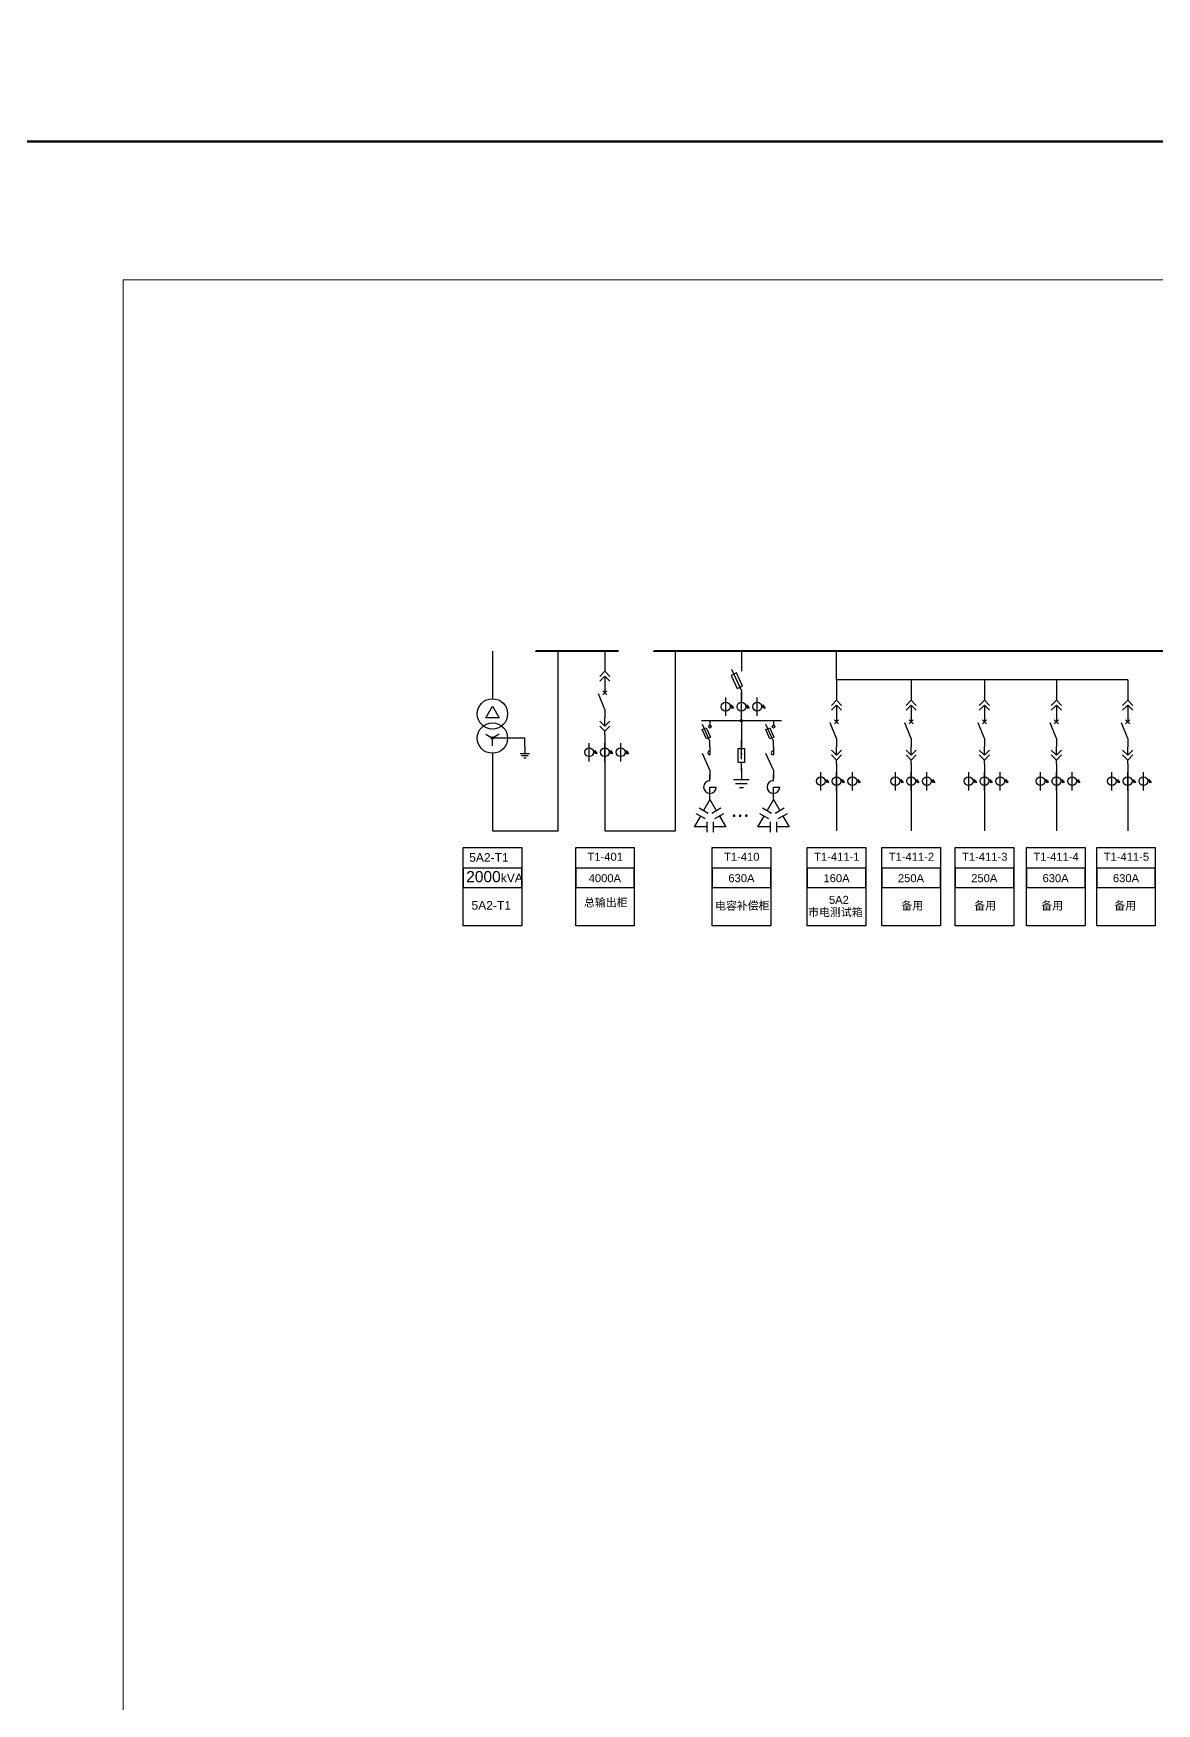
# Model space of a CAD drawing. Header units: millimetres. Extents: x -3460 to -460, y 6070 to 9130.
# Drawn here: x -2284.2 to -2184.1, y 6330.9 to 6479.6 of the extents above; entities that cross this region are included whole.
import ezdxf
from ezdxf.enums import TextEntityAlignment as Align

# ---------------------------------------------------------------- set-up
doc = ezdxf.new("R2010")
doc.units = ezdxf.units.MM
doc.header["$LTSCALE"] = 1000
doc.header["$MEASUREMENT"] = 0
doc.linetypes.add('CENTER', pattern=[2, 1.25, -0.25, 0.25, -0.25])
doc.linetypes.add('CONTINOUS', pattern=[0])
doc.styles.get("Standard").update_dxf_attribs({"font": 'arial.ttf'})

# ---------------------------------------------------------------- blocks, each defined once
blk = doc.blocks.new('DYDQAA05')
at = {"color": 0}
blk.add_lwpolyline([(0, 0), (0, -7)], dxfattribs=at)
blk = doc.blocks.new('DYDQAA03')
at = {"color": 0}
for points in [[(0, 0), (0, -1.5)], [(-2.12, -3.62), (0, -1.5)], [(-2.12, -5.62), (0, -3.5)], [(2.12, -3.62), (0, -1.5)], [(2.12, -5.62), (0, -3.5)], [(0, -3.5), (0, -7)]]:
    blk.add_lwpolyline(points, dxfattribs=at)
blk = doc.blocks.new('DYDQAA09')
at = {"color": 0}
blk.add_lwpolyline([(0, 0), (0, -3.5)], dxfattribs=at)
blk.add_lwpolyline([(0, 0), (0, -3.5)], dxfattribs=at)
blk.add_lwpolyline([(0, 0), (0, -3.5)], dxfattribs=at)
blk.add_lwpolyline([(0, 0), (0, -3.5)], dxfattribs=at)
blk.add_lwpolyline([(0, 0), (0, -3.5)], dxfattribs=at)
blk.add_lwpolyline([(0, 0), (0, -3.5)], dxfattribs=at)
blk.add_lwpolyline([(0, 0), (0, -3.5)], dxfattribs=at)
blk.add_lwpolyline([(0, 0), (0, -3.5)], dxfattribs=at)
blk.add_lwpolyline([(0, 0), (0, -3.5)], dxfattribs=at)
blk = doc.blocks.new('DYDQ0201')
at = {"color": 0}
for points in [[(0.86, -0.86), (-0.86, 0.86)], [(-0.86, -0.86), (0.86, 0.86)], [(0, -7), (-2.61, -0.37)]]:
    blk.add_lwpolyline(points, dxfattribs=at)
blk = doc.blocks.new('DYDQAA04')
at = {"color": 0}
for points in [[(0, -3.5), (0, 0)], [(-2.12, -1.38), (0, -3.5)], [(-2.12, -3.38), (0, -5.5)], [(2.12, -1.38), (0, -3.5)], [(2.12, -3.38), (0, -5.5)], [(0, -7), (0, -5.5)]]:
    blk.add_lwpolyline(points, dxfattribs=at)
blk = doc.blocks.new('A$C03DD39B5')
for p, q in [((417, 475), (283, 392)), ((417, 422), (283, 339)), ((350, 333), (350, 467))]:
    blk.add_line(p, q)
blk.add_lwpolyline([(700, 167), (0, 167)])
blk.add_circle((350, 167), 167)
blk = doc.blocks.new('$element$00000530')
for points in [[(-0.291, -0.342), (-0.139, -0.275), (0.017, -0.625), (-0.136, -0.693), (-0.291, -0.342)], [(0, -1), (0, -0.78), (-0.283, -0.152)], [(-0.05, -0.183), (0.05, -0.183)], [(0, 0), (0, -0.183)]]:
    blk.add_lwpolyline(points)
blk.add_circle((0, -0.233), 0.05)
at = {"flags": 9}
blk.add_attdef('S', (0, 0), '', height=0.00000667, dxfattribs=at)
blk = doc.blocks.new('M_M4')
blk.add_line((-0.25, -0.2), (0, -0.75))
for points in [[(0, 0), (0, -0.25)], [(0, -0.75), (0, -1)]]:
    blk.add_lwpolyline(points)
blk.add_arc((-0.008, -0.192), 0.0589, 81.8699, 278.1301)
at = {"width": 0.8, "flags": 9}
blk.add_attdef('S', (0.25, -0.5), '', height=0.2, dxfattribs=at)
blk = doc.blocks.new('M_M23')
for p, q in [((0, -0.5), (-0.25, -0.5)), ((0, -0.25), (0, -0.5))]:
    blk.add_line(p, q)
for points in [[(0, 0), (0, -0.25)], [(0, -0.75), (0, -1)]]:
    blk.add_lwpolyline(points)
blk.add_arc((0, -0.5), 0.25, 270, 180)
at = {"width": 0.8, "flags": 9}
blk.add_attdef('S', (0.25, -0.5), '', height=0.2, dxfattribs=at)
blk = doc.blocks.new('M_M44IVD')
for points in [[(0, 0), (-0.2, -0.346)], [(0, 0), (0.2, -0.346)], [(-0.3, -0.52), (-0.5, -0.866)], [(-0.444, -0.436), (-0.156, -0.603)], [(-0.344, -0.263), (-0.056, -0.43)], [(0.056, -0.43), (0.344, -0.263)], [(0.156, -0.603), (0.444, -0.436)], [(0.3, -0.52), (0.5, -0.866)], [(-0.1, -0.866), (-0.5, -0.866)], [(-0.1, -0.699), (-0.1, -1.033)], [(0.1, -0.699), (0.1, -1.033)], [(0.5, -0.866), (0.1, -0.866)]]:
    blk.add_lwpolyline(points)
at = {"width": 0.8, "flags": 9}
blk.add_attdef('S', (0.25, -0.5), '', height=0.2, dxfattribs=at)
blk = doc.blocks.new('M_M17')
for p, q in [((-0.1, -0.717), (-0.1, -0.283)), ((-0.1, -0.283), (0.1, -0.283)), ((0, -0.383), (0, -0.717)), ((0.1, -0.283), (0.1, -0.717)), ((0.1, -0.717), (-0.1, -0.717))]:
    blk.add_line(p, q)
for points in [[(0, 0), (0, -0.283)], [(0, -0.717), (0, -1)]]:
    blk.add_lwpolyline(points)
for points in [[(-0.033, -0.567), (0.033, -0.567), (0, -0.367), (0.033, -0.567)], [(0.033, -0.567), (0, -0.367), (-0.033, -0.567), (0.033, -0.567)], [(0, -0.367), (-0.033, -0.567), (0.033, -0.567), (0, -0.367)]]:
    blk.add_solid(points)
at = {"width": 0.8, "flags": 9}
blk.add_attdef('S', (0.25, -0.5), '', height=0.2, dxfattribs=at)
blk = doc.blocks.new('M_M24')
for p, q in [((-0.25, -0.375), (0.25, -0.375)), ((-0.1875, -0.5), (0.1875, -0.5)), ((-0.0625, -0.625), (0.0625, -0.625))]:
    blk.add_line(p, q)
blk.add_lwpolyline([(0, 0), (0, -0.375)])
at = {"width": 0.8, "flags": 9}
blk.add_attdef('S', (0.25, -0.5), '', height=0.2, dxfattribs=at)

msp = doc.modelspace()

# ---------------------------------------------------------------- linework, layer by layer
at = {"color": 0}
for p, q in [((-2243.27, 6424.62, -17098.61), (-2243.27, 6420.38, -21709.56)), ((-2237.41, 6408.6, -21709.56), (-2237.41, 6424.62, -19924.17)), ((-2243.86, 6418.68, -21709.56), (-2243.27, 6419.7, -21709.56)), ((-2243.86, 6418.68, -21709.56), (-2243.27, 6419.7, -21709.56)), ((-2243.27, 6419.7, -21709.56), (-2242.68, 6418.68, -21709.56)), ((-2242.68, 6418.68, -21709.56), (-2243.86, 6418.68, -21709.56)), ((-2243.86, 6417.2, -21709.56), (-2243.27, 6416.86, -21709.56)), ((-2243.28, 6416.96, -21709.56), (-2243.37, 6416.87, -21709.56)), ((-2243.24, 6416.95, -21709.56), (-2243.37, 6416.82, -21709.56)), ((-2243.22, 6416.95, -21709.56), (-2243.36, 6416.81, -21709.56)), ((-2243.31, 6416.95, -21709.56), (-2243.36, 6416.9, -21709.56)), ((-2243.19, 6416.92, -21709.56), (-2243.34, 6416.78, -21709.56)), ((-2243.18, 6416.91, -21709.56), (-2243.32, 6416.77, -21709.56)), ((-2243.17, 6416.88, -21709.56), (-2243.29, 6416.76, -21709.56)), ((-2242.68, 6417.2, -21709.56), (-2243.27, 6416.86, -21709.56)), ((-2243.27, 6416.18, -21709.56), (-2243.27, 6416.86, -21709.56)), ((-2240.38, 6416.86, -21709.56), (-2243.27, 6416.86, -21709.56)), ((-2243.17, 6416.85, -21709.56), (-2243.27, 6416.76, -21709.56)), ((-2243.27, 6415.5, -21709.56), (-2243.27, 6408.6, -21709.56)), ((-2240.79, 6415.5, -21709.56), (-2239.98, 6415.5, -21709.56)), ((-2240.69, 6415.3, -21709.56), (-2240.08, 6415.3, -21709.56)), ((-2240.48, 6415.1, -21709.56), (-2240.28, 6415.1, -21709.56)), ((-2243.27, 6408.6, -21709.56), (-2237.41, 6408.6, -21709.56))]:
    msp.add_line(p, q, dxfattribs=at)
for p, q in [((-2226.96, 6408.6, -19924.17), (-2226.96, 6424.62, -19924.17)), ((-2212.63, 6422.04, -21307.4), (-2212.63, 6424.62, -19924.12)), ((-2186.7, 6422.04, -21307.45), (-2212.63, 6422.04, -21307.45)), ((-2223.9, 6418.42, -19924.17), (-2223.9, 6418.02, -19924.17)), ((-2221.1, 6418.51, -19924.17), (-2221.1, 6418.85, -19924.17)), ((-2233.26, 6416.38, -19924.17), (-2233.26, 6414.74, -19924.17)), ((-2233.26, 6414.74, -19924.17), (-2233.26, 6408.6, -19924.17)), ((-2212.63, 6413.8, -19106.22), (-2212.63, 6412.16, -19106.22)), ((-2205.99, 6413.8, -19106.22), (-2205.99, 6412.16, -19106.22)), ((-2199.46, 6413.8, -19106.22), (-2199.46, 6412.16, -19106.22)), ((-2193.05, 6413.8, -19106.22), (-2193.05, 6412.16, -19106.22)), ((-2186.7, 6413.8, -19106.22), (-2186.7, 6412.16, -19106.22)), ((-2212.63, 6412.16, -19106.22), (-2212.63, 6408.6, -19106.22)), ((-2205.99, 6412.16, -19106.22), (-2205.99, 6408.6, -19106.22)), ((-2199.46, 6412.16, -19106.22), (-2199.46, 6408.6, -19106.22)), ((-2193.05, 6412.16, -19106.22), (-2193.05, 6408.6, -19106.22)), ((-2186.7, 6412.16, -19106.22), (-2186.7, 6408.6, -19106.22)), ((-2233.26, 6408.6, -19924.17), (-2226.96, 6408.6, -19924.17))]:
    msp.add_line(p, q)
at = {"linetype": 'Continuous'}
for p, q in [((-2221.97, 6423.01, -19924.17), (-2221.1, 6421.08, -19924.17)), ((-2221.1, 6420.63, -19924.17), (-2221.1, 6420.92, -19924.17)), ((-2221.1, 6420.16, -19924.17), (-2221.1, 6420.81, -19924.17)), ((-2224.65, 6418.42, -19924.17), (-2217.54, 6418.42, -19924.17)), ((-2221.1, 6418.42, -19924.17), (-2221.1, 6415.96, -19924.17))]:
    msp.add_line(p, q, dxfattribs=at)
at = {"color": 0, "linetype": 'CENTER', "ltscale": 0.5}
msp.add_line((-2240.38, 6416.11, -21709.56), (-2240.38, 6416.86, -21709.56), dxfattribs=at)
at = {"lineweight": 80, "ltscale": 0.001071}
for points in [[(-3460, 6920), (-460, 6920), (-460, 6470), (-3460, 6470)], [(-3460, 6470), (-460, 6470), (-460, 6070), (-3460, 6070)]]:
    msp.add_lwpolyline(points, close=True, dxfattribs=at)
at = {"color": 1, "lineweight": 13, "ltscale": 0.001071}
msp.add_lwpolyline([(-2276.16, 6457.69), (-1920.85, 6457.69), (-1920.85, 6160), (-2276.16, 6160)], close=True, dxfattribs=at)
at = {"color": 1, "lineweight": 40, "ltscale": 100, "elevation": -19924.17}
for points in [[(-2232.05, 6424.62), (-2239.42, 6424.62), (-2239.42, 6424.62)], [(-2121.19, 6424.62), (-2228.89, 6424.62), (-2228.89, 6424.62)]]:
    msp.add_lwpolyline(points, dxfattribs=at)
at = {"linetype": 'Continuous', "elevation": -19924.17}
for points in [[(-2221.1, 6424.62), (-2221.1, 6422.83)], [(-2221.1, 6423.71), (-2221.1, 6422.83)], [(-2221.1, 6421.08), (-2221.1, 6420.2)]]:
    msp.add_lwpolyline(points, dxfattribs=at)
msp.add_lwpolyline([(-2221.48, 6421.28), (-2221, 6421.5), (-2221.53, 6422.67), (-2222.01, 6422.45)], close=True, dxfattribs=at)
at = {"color": 0, "elevation": -21709.56}
msp.add_lwpolyline([(-2240.38, 6416.11), (-2240.38, 6415.5)], dxfattribs=at)
at = {"lineweight": -2, "ltscale": 100, "const_width": 0.117, "elevation": -20210.44}
for points in [[(-2221.81, 6409.95, 1), (-2221.69, 6409.95, 1)], [(-2221.27, 6409.95, 1), (-2221.15, 6409.95, 1)], [(-2220.72, 6409.95, 1), (-2220.6, 6409.95, 1)]]:
    msp.add_lwpolyline(points, format="xyb", close=True, dxfattribs=at)
for points, elevation in [([(-2245.87, 6407.11), (-2240.66, 6407.11), (-2240.66, 6400.15), (-2245.87, 6400.15)], -17157.96), ([(-2235.86, 6407.11), (-2230.65, 6407.11), (-2230.65, 6400.15), (-2235.86, 6400.15)], -20742.11), ([(-2223.7, 6407.11), (-2218.49, 6407.11), (-2218.49, 6400.15), (-2223.7, 6400.15)], -19767.8), ([(-2215.23, 6407.11), (-2210.02, 6407.11), (-2210.02, 6400.15), (-2215.23, 6400.15)], -19924.17), ([(-2208.59, 6407.11), (-2203.38, 6407.11), (-2203.38, 6400.15), (-2208.59, 6400.15)], -19924.17), ([(-2202.06, 6407.11), (-2196.85, 6407.11), (-2196.85, 6400.15), (-2202.06, 6400.15)], -19924.17), ([(-2195.71, 6407.11), (-2190.5, 6407.11), (-2190.5, 6400.15), (-2195.71, 6400.15)], -19924.17), ([(-2189.45, 6407.11), (-2184.24, 6407.11), (-2184.24, 6400.15), (-2189.45, 6400.15)], -19924.17), ([(-2245.87, 6403.55), (-2240.66, 6403.55), (-2240.66, 6405.29), (-2245.87, 6405.29)], -17157.96), ([(-2235.86, 6403.55), (-2230.65, 6403.55), (-2230.65, 6405.29), (-2235.86, 6405.29)], -20742.11), ([(-2223.7, 6403.55), (-2218.49, 6403.55), (-2218.49, 6405.29), (-2223.7, 6405.29)], -19767.8), ([(-2215.23, 6403.55), (-2210.02, 6403.55), (-2210.02, 6405.29), (-2215.23, 6405.29)], -19924.17), ([(-2208.59, 6403.55), (-2203.38, 6403.55), (-2203.38, 6405.29), (-2208.59, 6405.29)], -19924.17), ([(-2202.06, 6403.55), (-2196.85, 6403.55), (-2196.85, 6405.29), (-2202.06, 6405.29)], -19924.17), ([(-2195.71, 6403.55), (-2190.5, 6403.55), (-2190.5, 6405.29), (-2195.71, 6405.29)], -19924.17), ([(-2189.45, 6403.55), (-2184.24, 6403.55), (-2184.24, 6405.29), (-2189.45, 6405.29)], -19924.17)]:
    msp.add_lwpolyline(points, close=True, dxfattribs=dict(elevation=elevation))
at = {"color": 0, "linetype": 'CONTINOUS'}
for centre in [(-2243.27, 6419.02, -21709.56), (-2243.27, 6416.86, -21709.56)]:
    msp.add_circle(centre, 1.35, dxfattribs=at)
msp.add_circle((-2221.1, 6418.42, -19924.17), 0.0936)
at = {"color": 0}
msp.add_circle((-2243.27, 6416.86, -21709.56), 0.101, dxfattribs=at)

# ---------------------------------------------------------------- block references
for name, p, xscale, yscale, zscale in [('DYDQAA05', (-2233.26, 6424.62, -22125.39), 0.2128962921302706, 0.2128962921302706, 0.2128962921302706), ('DYDQAA03', (-2233.26, 6423.13, -22125.39), 0.2128962921302706, 0.2128962921302706, 0.2128962921302706), ('DYDQAA05', (-2212.63, 6422.04, -21307.45), 0.2128962921302706, 0.2128962921302706, 0.2128962921302706), ('DYDQAA05', (-2205.99, 6422.04, -21307.45), 0.2128962921302706, 0.2128962921302706, 0.2128962921302706), ('DYDQAA05', (-2199.46, 6422.04, -21307.45), 0.2128962921302706, 0.2128962921302706, 0.2128962921302706), ('DYDQAA05', (-2193.05, 6422.04, -21307.45), 0.2128962921302706, 0.2128962921302706, 0.2128962921302706), ('DYDQAA05', (-2186.7, 6422.04, -21307.45), 0.2128962921302706, 0.2128962921302706, 0.2128962921302706), ('DYDQ0201', (-2233.26, 6420.89, -22125.39), 0.2128962921302706, 0.2128962921302706, 0.2128962921302706), ('DYDQAA09', (-2233.26, 6421.64, -22125.39), 0.2128962921302706, 0.2128962921302706, 0.2128962921302706), ('DYDQAA03', (-2212.63, 6420.55, -21307.45), 0.2128962921302706, 0.2128962921302706, 0.2128962921302706), ('DYDQAA03', (-2205.99, 6420.55, -21307.45), 0.2128962921302706, 0.2128962921302706, 0.2128962921302706), ('DYDQAA03', (-2199.46, 6420.55, -21307.45), 0.2128962921302706, 0.2128962921302706, 0.2128962921302706), ('DYDQAA03', (-2193.05, 6420.55, -21307.45), 0.2128962921302706, 0.2128962921302706, 0.2128962921302706), ('DYDQAA03', (-2186.7, 6420.55, -21307.45), 0.2128962921302706, 0.2128962921302706, 0.2128962921302706), ('DYDQAA09', (-2233.26, 6419.4, -22125.39), 0.2128962921302706, 0.2128962921302706, 0.2128962921302706), ('DYDQAA09', (-2212.63, 6419.06, -21307.45), 0.2128962921302706, 0.2128962921302706, 0.2128962921302706), ('DYDQAA09', (-2205.99, 6419.06, -21307.45), 0.2128962921302706, 0.2128962921302706, 0.2128962921302706), ('DYDQAA09', (-2199.46, 6419.06, -21307.45), 0.2128962921302706, 0.2128962921302706, 0.2128962921302706), ('DYDQAA09', (-2193.05, 6419.06, -21307.45), 0.2128962921302706, 0.2128962921302706, 0.2128962921302706), ('DYDQAA09', (-2186.7, 6419.06, -21307.45), 0.2128962921302706, 0.2128962921302706, 0.2128962921302706), ('DYDQAA04', (-2233.26, 6418.66, -22125.39), 0.2128962921302706, 0.2128962921302706, 0.2128962921302706), ('DYDQ0201', (-2212.63, 6418.31, -21307.45), 0.2128962921302706, 0.2128962921302706, 0.2128962921302706), ('DYDQ0201', (-2205.99, 6418.31, -21307.45), 0.2128962921302706, 0.2128962921302706, 0.2128962921302706), ('DYDQ0201', (-2199.46, 6418.31, -21307.45), 0.2128962921302706, 0.2128962921302706, 0.2128962921302706), ('DYDQ0201', (-2193.05, 6418.31, -21307.45), 0.2128962921302706, 0.2128962921302706, 0.2128962921302706), ('DYDQ0201', (-2186.7, 6418.31, -21307.45), 0.2128962921302706, 0.2128962921302706, 0.2128962921302706), ('DYDQAA09', (-2233.26, 6417.17, -22125.39), 0.2128962921302706, 0.2128962921302706, 0.2128962921302706), ('M_M4', (-2223.9, 6416.08, -19924.17), 2.806660772809213, 2.806660772809213, 2.806660772809213), ('M_M4', (-2218.25, 6416.08, -19924.17), 2.806660772809213, 2.806660772809213, 2.806660772809213), ('DYDQAA04', (-2212.63, 6416.08, -21307.45), 0.2128962921302706, 0.2128962921302706, 0.2128962921302706), ('DYDQAA09', (-2212.63, 6416.82, -21307.45), 0.2128962921302706, 0.2128962921302706, 0.2128962921302706), ('DYDQAA04', (-2205.99, 6416.08, -21307.45), 0.2128962921302706, 0.2128962921302706, 0.2128962921302706), ('DYDQAA09', (-2205.99, 6416.82, -21307.45), 0.2128962921302706, 0.2128962921302706, 0.2128962921302706), ('DYDQAA04', (-2199.46, 6416.08, -21307.45), 0.2128962921302706, 0.2128962921302706, 0.2128962921302706), ('DYDQAA09', (-2199.46, 6416.82, -21307.45), 0.2128962921302706, 0.2128962921302706, 0.2128962921302706), ('DYDQAA04', (-2193.05, 6416.08, -21307.45), 0.2128962921302706, 0.2128962921302706, 0.2128962921302706), ('DYDQAA09', (-2193.05, 6416.82, -21307.45), 0.2128962921302706, 0.2128962921302706, 0.2128962921302706), ('DYDQAA04', (-2186.7, 6416.08, -21307.45), 0.2128962921302706, 0.2128962921302706, 0.2128962921302706), ('DYDQAA09', (-2186.7, 6416.82, -21307.45), 0.2128962921302706, 0.2128962921302706, 0.2128962921302706), ('DYDQAA09', (-2212.63, 6414.59, -21307.45), 0.2128962921302706, 0.2128962921302706, 0.2128962921302706), ('DYDQAA09', (-2205.99, 6414.59, -21307.45), 0.2128962921302706, 0.2128962921302706, 0.2128962921302706), ('DYDQAA09', (-2199.46, 6414.59, -21307.45), 0.2128962921302706, 0.2128962921302706, 0.2128962921302706), ('DYDQAA09', (-2193.05, 6414.59, -21307.45), 0.2128962921302706, 0.2128962921302706, 0.2128962921302706), ('DYDQAA09', (-2186.7, 6414.59, -21307.45), 0.2128962921302706, 0.2128962921302706, 0.2128962921302706), ('M_M23', (-2223.9, 6411.38, -19924.17), -2.24532861824737, -2.24532861824737, 2.245328618247297), ('M_M24', (-2221.1, 6414.22, -19924.17), 2.806660772809213, 2.806660772809213, 2.806660772809213), ('M_M23', (-2218.25, 6411.38, -19924.17), -2.24532861824737, -2.24532861824737, 2.245328618247297), ('M_M44IVD', (-2223.9, 6411.38, -19924.17), 2.806660772809213, 2.806660772809213, 2.806660772809213), ('M_M44IVD', (-2218.25, 6411.38, -19924.17), 2.806660772809213, 2.806660772809213, 2.806660772809213)]:
    msp.add_blockref(name, p, dxfattribs=dict(xscale=xscale, yscale=yscale, zscale=zscale))
at = {"linetype": 'Continuous', "xscale": 0.00233888397733859, "yscale": 0.00233888397733859, "zscale": 0.00233888397733859, "rotation": 270}
for p in [(-2222.89, 6420.48, -19924.17), (-2221.49, 6420.48, -19924.17), (-2220.08, 6420.48, -19924.17), (-2235.05, 6416.42, -19924.17), (-2233.65, 6416.42, -19924.17), (-2232.24, 6416.42, -19924.17), (-2214.42, 6413.84, -19106.22), (-2213.02, 6413.84, -19106.22), (-2211.61, 6413.84, -19106.22), (-2207.78, 6413.84, -19106.22), (-2206.38, 6413.84, -19106.22), (-2204.97, 6413.84, -19106.22), (-2201.25, 6413.84, -19106.22), (-2199.85, 6413.84, -19106.22), (-2198.44, 6413.84, -19106.22), (-2194.85, 6413.84, -19106.22), (-2193.44, 6413.84, -19106.22), (-2192.04, 6413.84, -19106.22), (-2188.5, 6413.84, -19106.22), (-2187.09, 6413.84, -19106.22), (-2185.69, 6413.84, -19106.22)]:
    msp.add_blockref('A$C03DD39B5', p, dxfattribs=at)
at = {"linetype": 'Continuous', "xscale": 2.33888397733859, "yscale": 2.33888397733859, "zscale": 2.33888397733859}
for p in [(-2223.9, 6418.42, -19924.17), (-2218.25, 6418.42, -19924.17)]:
    msp.add_blockref('$element$00000530', p, dxfattribs=at)
at = {"xscale": 2.806660772809213, "yscale": 2.806660772809213, "zscale": 2.806660772809213, "rotation": 180}
msp.add_blockref('M_M17', (-2221.1, 6413.91, -19924.17), dxfattribs=at)

# ---------------------------------------------------------------- texts
at = {"lineweight": 0}
for s, p in [('T1-401', (-2233.23, 6405.94, -22125.39)), ('T1-410', (-2221.07, 6405.94, -21151.08)), ('T1-411-1', (-2212.6, 6405.94, -21307.45)), ('T1-411-2', (-2205.96, 6405.94, -21307.45)), ('T1-411-3', (-2199.43, 6405.94, -21307.45)), ('T1-411-4', (-2193.08, 6405.94, -21307.45)), ('T1-411-5', (-2186.81, 6405.94, -21307.45)), ('4000A', (-2233.26, 6404.03, -22125.39)), ('630A', (-2221.1, 6404.03, -21151.08)), ('160A', (-2212.63, 6404.03, -21307.45)), ('250A', (-2206, 6404.03, -21307.45)), ('250A', (-2199.47, 6404.03, -21307.45)), ('630A', (-2193.12, 6404.03, -21307.45)), ('630A', (-2186.85, 6404.03, -21307.45)), ('总输出柜', (-2233.18, 6401.86, -22125.39)), ('5A2', (-2212.42, 6402.1, -20098.43)), ('电容补偿柜', (-2221.02, 6401.58, -21151.08)), ('市电测试箱', (-2212.73, 6401, -22299.65)), ('备用', (-2205.88, 6401.58, -21307.45)), ('备用', (-2199.39, 6401.58, -21307.45)), ('备用', (-2193.42, 6401.58, -21307.45)), ('备用', (-2186.92, 6401.58, -21307.45))]:
    msp.add_text(s, height=0.713, dxfattribs=at).set_placement(p, align=Align.CENTER)
at = {"width": 1.1343, "attachment_point": 1}
for s, insert, char_height in [('5A2-T1', (-2245.35, 6406.62, -13157.98), 0.77), ('{\\H0.9x;2000\\H0.77778x;kVA\\P', (-2245.61, 6405.02, -18446.34), 1.1), ('5A2-T1', (-2245.14, 6402.35, -13157.98), 0.77)]:
    msp.add_mtext(s, dxfattribs=dict(at, insert=insert, char_height=char_height))

doc.saveas('drawing.dxf')
